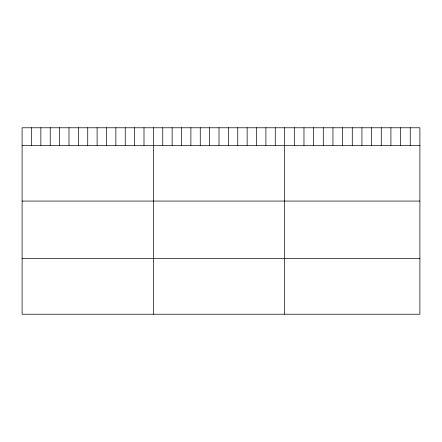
<?xml version="1.0" encoding="UTF-8"?>
<svg xmlns="http://www.w3.org/2000/svg" width="442" height="442" viewBox="0 0 442 442"><rect width="100%" height="100%" fill="white"/><g stroke="black" fill="none" stroke-linecap="round" stroke-linejoin="round"><path stroke-width="0.66" d="M419.9 145.33L419.9 314.223L22.1 314.223L22.1 127.777L419.9 127.777L419.9 145.33L22.1 145.33M22.1 201.06L419.9 201.06M22.1 258.487L419.9 258.487M410.237 127.777L410.237 145.33M400.579 127.777L400.579 145.33M390.916 127.777L390.916 145.33M381.258 127.777L381.258 145.33M371.595 127.777L371.595 145.33M361.937 127.777L361.937 145.33M352.274 127.777L352.274 145.33M342.611 127.777L342.611 145.33M332.953 127.777L332.953 145.33M323.29 127.777L323.29 145.33M313.632 127.777L313.632 145.33M303.969 127.777L303.969 145.33M294.311 127.777L294.311 145.33M284.648 127.777L284.648 314.223M275.272 127.777L275.272 145.33M265.896 127.777L265.896 145.33M256.52 127.777L256.52 145.33M247.139 127.777L247.139 145.33M237.763 127.777L237.763 145.33M228.387 127.777L228.387 145.33M219.011 127.777L219.011 145.33M209.635 127.777L209.635 145.33M200.259 127.777L200.259 145.33M190.883 127.777L190.883 145.33M181.502 127.777L181.502 145.33M172.126 127.777L172.126 145.33M162.75 127.777L162.75 145.33M153.374 127.777L153.374 314.223M143.998 127.777L143.998 145.33M134.622 127.777L134.622 145.33M125.246 127.777L125.246 145.33M115.865 127.777L115.865 145.33M106.489 127.777L106.489 145.33M97.113 127.777L97.113 145.33M87.737 127.777L87.737 145.33M78.361 127.777L78.361 145.33M68.985 127.777L68.985 145.33M59.609 127.777L59.609 145.33M50.228 127.777L50.228 145.33M40.852 127.777L40.852 145.33M31.476 127.777L31.476 145.33"/></g></svg>
